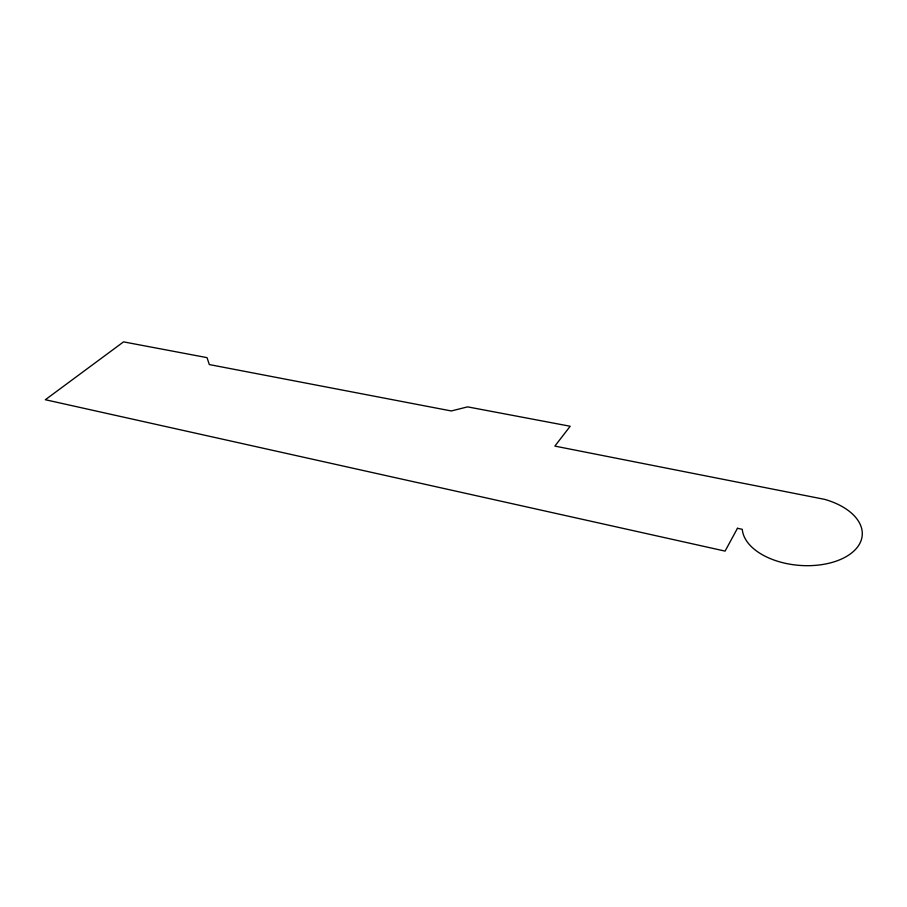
<?xml version="1.0" encoding="UTF-8"?>
<svg xmlns="http://www.w3.org/2000/svg" width="907" height="907" viewBox="0 0 907 907"><rect width="100%" height="100%" fill="white"/><g stroke="black" fill="none" stroke-linecap="round" stroke-linejoin="round"><path stroke-width="1.36" d="M737.47 528.282L725.09 551.105L45.35 399.726L123.545 341.871L207.034 357.641L209.324 364.569L451.289 410.962L467.593 406.869L570.197 426.256L554.869 446.097L824.622 499.36A60.157 34.851 4.3 0 1 860.584 541.83A60.157 34.851 4.3 0 1 796.55 565.118A60.157 34.851 4.3 0 1 742.277 529.303L737.47 528.282"/></g></svg>
